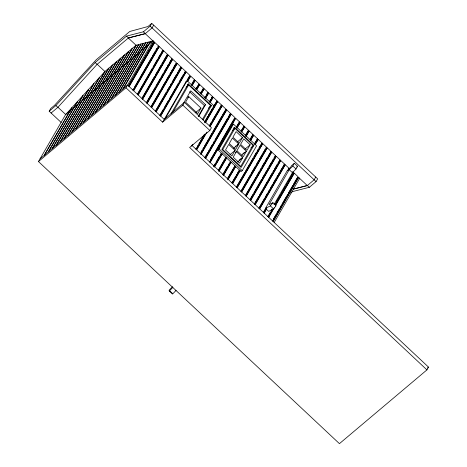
<?xml version="1.0" encoding="UTF-8"?>
<svg xmlns="http://www.w3.org/2000/svg" width="467" height="467" viewBox="0 0 467 467"><rect width="100%" height="100%" fill="white"/><g stroke="black" fill="none" stroke-linecap="round" stroke-linejoin="round"><path stroke-width="0.7" d="M61.212 122.494L49.187 111.222L50.78 108.461L54.54 105.291L96.161 59.805L129.756 31.487L147.986 26.52L151.746 23.35L317.659 178.855L316.066 181.616L309.335 187.29L292.424 191.622L290.772 193.011M191.768 145.214L428.531 367.126L426.931 369.887L339.433 443.65L38.469 161.57L65.584 114.608L69.793 111.064L71.965 107.743L44.272 155.26L69.793 111.064L70.412 111.642M73.698 107.731L77.452 101.73L48.761 151.477M48.2 151.95L73.716 107.754L70.33 110.568M52.129 148.64L82.939 95.717L52.689 148.167M56.052 145.33L88.426 89.699L56.612 144.858M59.98 142.021L93.914 83.686L60.541 141.548M63.903 138.711L99.401 77.674L64.464 138.238M67.832 135.401L104.888 71.661L68.392 134.928M71.76 132.091L108.42 68.538M72.321 131.618L108.98 68.065M75.683 128.781L112.349 65.228M112.909 64.755L101.742 84.089L105.128 81.276M76.244 128.308L101.765 84.113M79.612 125.471L116.271 61.918M80.172 124.998L116.832 61.446M83.535 122.161L120.2 58.608L120.842 59.21M84.101 121.689L120.76 58.136M87.463 118.852L124.129 55.299M124.689 54.826L113.522 74.16L116.908 71.346M88.024 118.379L113.545 74.183M91.392 115.542L128.051 51.989L128.694 52.59M91.952 115.069L128.612 51.516M95.315 112.232L131.98 48.679M95.875 111.759L132.54 48.206M99.243 108.922L136.3 45.182L99.804 108.449M103.172 105.612L138.664 44.575L103.732 105.139M49.187 111.222L55.917 105.548L95.157 62.543L126.51 36.117L143.422 31.785L150.152 26.111L151.746 23.35M107.095 102.302L141.034 43.968L107.655 101.829M111.023 98.992L143.398 43.361L111.584 98.519M153.678 25.16L152.079 27.921L145.249 33.682L128.337 38.014L136.055 45.246L152.966 40.915L145.249 33.682M140.444 51.463L145.762 42.76L115.512 95.215M114.946 95.682L140.468 51.487L137.082 54.3M118.875 92.378L148.127 42.153L119.435 91.906M148.302 44.844L150.491 41.545L123.364 88.596M122.803 89.069L148.319 44.867L144.933 47.681M38.469 161.57L125.973 87.808L153.088 40.845L154.052 41.75L128.536 85.951M128.705 85.163L133.077 77.586M133.807 76.319L146.2 54.855M146.93 53.588L149.481 49.169M150.211 47.908L153.129 42.853M128.98 86.395L154.694 42.357L158.552 45.97L133.037 90.172M129.178 86.553L154.694 42.357M132.838 90.014L133.568 88.748M134.298 87.487L151.798 57.178M152.522 55.917L155.079 51.493M155.809 50.232L156.9 48.34M133.48 90.616L159.194 46.572L163.053 50.191L137.537 94.387M133.679 90.773L159.194 46.572M137.707 93.598L149.008 74.025M149.738 72.764L152.289 68.34M153.018 67.079L157.391 59.502M158.12 58.241L160.671 53.822M161.401 52.555L162.493 50.664L163.141 51.265L137.981 94.836M138.179 94.994L163.701 50.792L167.56 54.411L142.038 98.607M142.207 97.819L154.6 76.349M155.33 75.088L157.881 70.669M158.611 69.402L161.162 64.983M161.891 63.722L162.989 61.825M163.713 60.564L166.631 55.515M142.488 99.051L168.202 55.013L172.06 58.626L146.539 102.828M142.68 99.208L168.202 55.013M146.346 102.67L155.091 87.516M155.82 86.249L160.199 78.672M160.928 77.411L163.479 72.992M164.209 71.731L166.76 67.306M167.49 66.045L168.581 64.154M169.311 62.887L172.06 58.626M146.988 103.271L172.702 59.233L176.561 62.847L151.039 107.048M147.181 103.429L172.702 59.233M151.209 106.254L160.689 89.839M161.419 88.578L165.791 81.001M166.521 79.734L169.072 75.315M169.801 74.055L170.893 72.157M171.623 70.896L172.352 69.636M173.082 68.369L175.633 63.95M151.489 107.492L177.203 63.448L181.062 67.067L155.546 111.269M151.687 107.649L177.203 63.448M155.709 110.475L163.001 97.848M163.73 96.587L166.281 92.162M167.011 90.902L169.562 86.483M170.292 85.222L171.389 83.324M172.119 82.064L176.491 74.486M177.221 73.22L177.95 71.959M178.68 70.698L180.134 68.17M155.99 111.712L181.704 67.668L185.562 71.288L160.047 115.483M156.188 111.87L181.704 67.668M159.848 115.326L163.497 109.009M164.221 107.749L168.599 100.171M169.328 98.911L171.879 94.492M172.609 93.225L175.16 88.806M175.89 87.545L176.981 85.648M177.711 84.387L178.441 83.126M179.17 81.859L182.083 76.81M182.813 75.549L183.543 74.282M184.272 73.021L185.002 71.76L185.644 72.362L160.49 115.927M160.689 116.09L186.205 71.889L190.063 75.502L165.347 118.455M125.973 87.808L162.633 122.167L186.024 81.649L187.144 80.703L214.155 106.021L204.709 122.377M187.139 80.079L189.164 76.565M187.442 81.27L190.705 76.109L194.564 79.723L191.523 85M187.664 81.381L190.705 76.109M170.899 113.995L188.277 83.891L211.428 105.589L203.098 120.013M172.65 112.675L188.65 84.953L210.518 105.449L202.515 119.307M191.301 84.883L191.978 83.71M192.655 82.542L193.665 80.785M191.943 85.484L195.212 80.324L199.07 83.943L196.023 89.215M192.165 85.601L195.212 80.324M183.093 104.024L190.729 90.802L205.521 104.666L198.615 116.627M162.633 122.167L182.825 105.145L184.418 102.378L211.428 127.695L209.835 130.456L189.637 147.479L426.931 369.887M188.767 96.64L185.574 102.162L197.792 113.615L200.985 108.087L188.767 96.64L187.746 97.498M195.801 89.104L199.07 83.943M196.444 89.705L199.713 84.545L203.571 88.164L200.524 93.435M196.665 89.822L199.713 84.545M200.641 92.735L201.318 91.567M201.995 90.394L202.672 89.22M200.944 93.925L204.213 88.765L208.072 92.378L205.025 97.656M201.166 94.036L204.213 88.765M204.803 97.539L205.48 96.371M206.157 95.198L207.173 93.441M205.445 98.146L208.714 92.986L212.573 96.599L209.525 101.876M205.667 98.257L208.714 92.986M198.218 116.312L204.394 105.612L205.521 104.666M209.304 101.759L210.658 99.418M211.335 98.245L212.573 96.599M209.946 102.366L213.215 97.2L217.073 100.819L204.68 122.29M210.173 102.477L213.215 97.2M205.211 120.865L205.941 119.605M206.671 118.338L207.762 116.446M208.492 115.186L209.222 113.919M209.952 112.658L211.043 110.761M211.773 109.5L212.503 108.239M213.594 106.342L217.073 100.819M191.639 146.095L192.369 144.834M205.124 122.733L217.715 101.421L221.574 105.04L209.543 125.874M192.2 145.622L192.929 144.361M205.322 122.891L217.715 101.421M195.86 149.078L196.589 147.817M197.319 146.556L198.049 145.29M198.779 144.029L199.87 142.131M200.6 140.871L204.242 134.554M209.35 125.716L211.533 121.928M212.263 120.667L221.574 105.04M196.058 149.236L204.809 134.082M196.502 149.679L205.252 134.525M209.992 126.318L222.216 105.641L226.075 109.26L200.559 153.456M196.7 149.843L206.91 132.161M210.191 126.475L222.216 105.641M201.09 152.038L202.188 150.141M202.912 148.88L203.641 147.613M204.371 146.352L206.922 141.933M207.652 140.672L208.749 138.775M209.479 137.514L212.03 133.095M212.759 131.828L221.872 116.044M222.601 114.783L226.075 109.26M200.641 154.53L226.723 109.862L230.581 113.475L205.06 157.677M201.201 154.057L226.723 109.862M204.861 157.519L207.78 152.464M208.51 151.203L209.239 149.942M209.969 148.675L212.52 144.256M213.25 142.995L214.341 141.098M215.071 139.837L227.464 118.367M228.194 117.106L230.581 113.475M205.141 158.751L231.223 114.082L235.082 117.696L209.56 161.897M205.702 158.278L231.223 114.082M210.459 159.842L214.832 152.265M215.561 151.004L219.939 143.427M220.669 142.161L233.062 120.696M233.792 119.429L234.522 118.169L235.164 118.77L210.01 162.341M210.203 162.498L235.724 118.297L239.583 121.916L236.535 127.187M217.966 149.907L232.321 125.045L233.447 124.099L256.593 145.797L242.239 170.659L241.118 171.605L217.966 149.907L219.093 148.961L233.447 124.099M234.574 127.287L221.819 149.387L241.112 167.472L253.867 145.371L234.574 127.287L233.582 128.127M234.954 128.355L222.724 149.533L240.733 166.41L252.962 145.231L234.954 128.355L232.432 130.48M213.501 166.585L215.275 163.52M215.982 162.288L219.525 156.153M220.237 154.921L220.944 153.696M236.991 125.903L238.684 122.973M214.061 166.112L221.504 153.223M214.143 167.192L222.152 153.824L214.703 166.719M236.956 127.678L240.225 122.517L244.083 126.137L241.036 131.408M236.839 128.378L240.225 122.517M218.358 170.192L225.094 158.529M241.153 130.707L244.083 126.137M218.562 170.332L226.005 157.443L225.444 157.916L226.092 158.517L218.649 171.407M241.457 131.898L244.726 126.738L248.584 130.351L245.543 135.628M219.21 170.934L226.653 158.044L226.092 158.517M241.684 132.009L244.726 126.738M235.099 150.421L231.906 155.943L225.532 149.971L228.725 144.449L235.099 150.421L229.922 154.787M238.771 144.058L235.631 149.498L229.256 143.527L232.397 138.08L238.771 144.058L233.593 148.418M242.496 137.607L239.302 143.135L232.928 137.164L236.121 131.636L242.496 137.607L237.318 141.974M222.858 174.413L227.47 166.433M228.176 165.201L228.883 163.975M245.315 135.512L248.024 130.824M223.068 174.553L230.511 161.664L229.951 162.137L230.593 162.738L223.15 175.627M236.384 151.623L233.196 157.151L239.565 163.123L242.758 157.601L236.384 151.623L235.35 152.499M245.963 136.119L249.226 130.958L253.085 134.572L250.043 139.849M223.711 175.154L231.153 162.265L230.593 162.738M245.846 136.813L249.226 130.958M227.359 178.633L235.012 165.878L227.569 178.773M250.493 138.559L252.186 135.628M227.651 179.848L235.654 166.486L228.211 179.375M250.464 140.334L253.727 135.173L257.586 138.792L254.544 144.064M250.686 140.45L253.727 135.173M246.43 151.238L243.289 156.678L236.915 150.707L240.056 145.26L246.43 151.238L241.772 155.161M250.154 144.788L246.961 150.316L240.587 144.338L243.78 138.816L250.154 144.788L244.977 149.154M231.865 182.848L235.409 176.713M236.115 175.481L236.827 174.255M237.534 173.029L238.596 171.185M254.661 143.369L257.586 138.792M232.07 182.994L239.513 170.099L238.952 170.572L239.594 171.173L232.508 183.455M254.964 144.554L258.233 139.394L262.092 143.013L236.571 187.209M232.712 183.595L240.155 170.7L239.594 171.173M255.186 144.671L258.233 139.394M236.372 187.051L244.761 172.527M245.49 171.266L249.863 163.689M250.592 162.428L253.143 158.004M253.873 156.743L256.424 152.324M257.154 151.063L258.245 149.166M258.975 147.905L262.092 143.013M237.02 187.652L262.734 143.614L266.593 147.228L241.071 191.429M237.213 187.816L262.734 143.614M240.879 191.272L250.353 174.856M251.083 173.59L255.461 166.013M256.185 164.752L258.741 160.333M259.465 159.066L262.022 154.647M262.752 153.386L263.843 151.489M264.573 150.228L265.303 148.967M241.521 191.873L267.235 147.835L271.094 151.448L245.572 195.65M241.713 192.03L267.235 147.835M245.379 195.492L255.951 177.18M256.681 175.913L259.232 171.494M259.961 170.233L261.053 168.336M261.783 167.075L264.334 162.656M265.063 161.395L267.614 156.97M268.344 155.709L271.094 151.448M246.021 196.093L271.736 152.049L275.594 155.669L250.073 199.87M246.214 196.251L271.736 152.049M250.242 199.076L253.161 194.027M253.89 192.766L261.543 179.503M262.273 178.242L264.824 173.823M265.554 172.556L266.651 170.665M267.375 169.398L268.105 168.138M268.834 166.877L271.753 161.821M272.483 160.56L273.213 159.3M273.942 158.033L275.594 155.669M250.522 200.314L276.236 156.27L280.095 159.889L254.579 204.085M250.721 200.471L276.236 156.27M254.381 203.927L258.753 196.35M259.483 195.089L262.034 190.67M262.763 189.404L263.861 187.512M264.591 186.251L267.142 181.826M267.871 180.566L272.243 172.988M272.973 171.728L273.703 170.461M274.433 169.2L277.345 164.15M278.075 162.884L278.805 161.623M255.023 204.528L280.737 160.49L284.596 164.104L259.08 208.305M255.221 204.692L280.737 160.49M258.881 208.148L264.351 198.673M265.081 197.413L267.632 192.994M268.362 191.733L269.453 189.835M270.183 188.575L272.734 184.156M273.464 182.889L276.015 178.47M276.744 177.209L277.836 175.312M278.565 174.051L279.295 172.79M280.025 171.523L284.596 164.104M259.524 208.749L285.238 164.711L289.096 168.324L287.643 170.852M259.722 208.907L285.238 164.711M294.368 163.275L292.797 165.989L289.231 169.679L269.015 204.686L272.915 202.707L276.131 205.719L273.574 208.895L268.659 211.393L265.443 208.381L287.193 170.712L290.76 167.023L291.56 165.639L294.368 163.275L297.578 166.287L296.014 169.001L292.441 172.691L274.036 204.575M263.75 211.738L265.203 209.21M263.581 212.526L266.132 208.107M264.024 212.97L266.581 208.551M264.223 213.127L266.774 208.708M267.883 216.583L270.44 212.164M271.164 210.903L272.261 209.006M274.812 204.587L275.542 203.326M276.271 202.065L278.822 197.64M279.552 196.379L280.644 194.488M281.373 193.221L282.103 191.96M282.833 190.699L285.384 186.275M286.113 185.014L287.205 183.122M287.935 181.856L292.675 173.648M268.081 216.746L272.454 209.169M275.01 204.744L293.597 172.545L292.634 171.64M268.531 217.19L273.633 208.346M275.454 205.194L294.245 173.146L298.104 176.765L272.582 220.961M268.723 217.348L274.555 207.243M275.285 205.982L294.245 173.146M273.481 218.912L276.032 214.493M276.762 213.226L279.313 208.807M280.042 207.546L281.134 205.649M281.864 204.388L286.242 196.811M286.971 195.55L287.695 194.284M288.425 193.023L292.803 185.446M293.533 184.185L297.543 177.238L298.185 177.839L273.032 221.405M273.224 221.568L298.746 177.367L299.709 178.271L274.193 222.473M315.733 177.046L314.133 179.813L307.304 185.568L293.206 189.176M265.443 208.381L270.364 205.883L272.915 202.707M136.055 45.246L104.906 71.498L65.666 114.503L57.949 107.27L51.113 113.032M172.486 286.715L169.066 290.246L169.317 291.058L172.533 294.07L176.082 290.404M169.317 291.058L172.866 287.386M143.422 31.785L145.348 33.595L128.437 37.926L97.089 64.353L95.157 62.543M74.259 107.258L77.645 104.445M78.182 103.948L81.573 101.135M82.11 100.639L85.496 97.825M86.039 97.329L89.425 94.515M89.962 94.019L93.353 91.205M93.89 90.709L97.276 87.895M97.819 87.399L101.205 84.585M105.67 80.779L109.056 77.966M109.593 77.469L112.985 74.656M117.45 70.85L120.836 68.036M121.373 67.54L124.759 64.726M125.302 64.23L128.688 61.416M129.231 60.92L132.616 58.106L133.235 58.69M133.153 57.61L136.539 54.797L137.164 55.38M141.005 50.991L144.396 48.177L145.015 48.761M148.862 44.371L153.088 40.845M154.052 41.75L153.491 42.223L154.133 42.83M158.552 45.97L157.992 46.443L158.634 47.044M163.141 51.265L163.701 50.792M40.069 158.809L127.567 85.047L164.226 119.4L184.418 102.378M167.56 54.411L166.999 54.884L167.641 55.485M181.062 67.067L180.501 67.54L181.143 68.141M185.644 72.362L186.205 71.889M187.279 84.731L188.277 83.891M194.564 79.723L194.003 80.196L194.651 80.797M186.129 87.084L188.65 84.953M203.571 88.164L203.011 88.637L203.653 89.238M208.072 92.378L207.511 92.851L208.154 93.458M195.883 112.389L200.985 108.087M208.434 108.11L211.428 105.589M213.034 106.966L214.155 106.021M235.164 118.77L235.724 118.297M239.583 121.916L239.022 122.389L239.664 122.99M235.164 146.626L236.197 145.757M237.23 144.881L238.269 144.005M253.085 134.572L252.524 135.045L253.167 135.646M242.822 153.806L244.375 152.499M250.878 147.893L253.867 145.371M239.145 160.169L241.737 157.986M237.58 161.967L242.758 157.601M266.593 147.228L266.032 147.7L266.675 148.308M280.095 159.889L279.535 160.362L280.177 160.963M289.096 168.324L288.536 168.797L289.178 169.398M296.644 167.075L297.578 166.287M293.597 172.545L293.037 173.018L293.685 173.619M298.185 177.839L298.746 177.367M427.416 368.066L428.531 367.126M293.311 189.094L307.403 185.487L309.335 187.29M150.152 26.111L316.066 181.616M292.797 165.989L296.014 169.001M299.586 178.336L307.304 185.568M171.5 59.099L172.142 59.706M176.001 63.319L176.643 63.921M189.503 75.975L190.145 76.582M198.504 84.416L199.152 85.017M212.012 97.072L212.654 97.673M216.513 101.292L217.155 101.894M221.014 105.513L221.656 106.114M225.514 109.733L226.156 110.335M230.015 113.948L230.663 114.555M243.523 126.61L244.165 127.211M257.025 139.265L257.667 139.867M261.526 143.486L262.174 144.087M270.533 151.921L271.175 152.522M275.034 156.141L275.676 156.743M284.035 164.577L284.677 165.184M289.231 169.679L292.441 172.691M186.024 81.649L186.345 81.953M189.608 91.748L204.394 105.612M126.51 36.117L128.437 37.926M182.825 105.145L209.835 130.456M219.093 148.961L242.239 170.659M234.452 166.351L235.094 166.958M270.364 205.883L273.574 208.895M116.89 71.323L117.532 71.93M104.906 71.498L97.189 64.265L57.85 107.357L55.917 105.548M104.328 72.134L104.97 72.735M97.259 87.872L97.901 88.479M87.866 90.172L88.508 90.779M89.401 94.492L90.043 95.099M85.479 97.801L86.121 98.409M82.379 96.19L83.021 96.792M169.988 291.11L172.282 293.258"/></g></svg>
